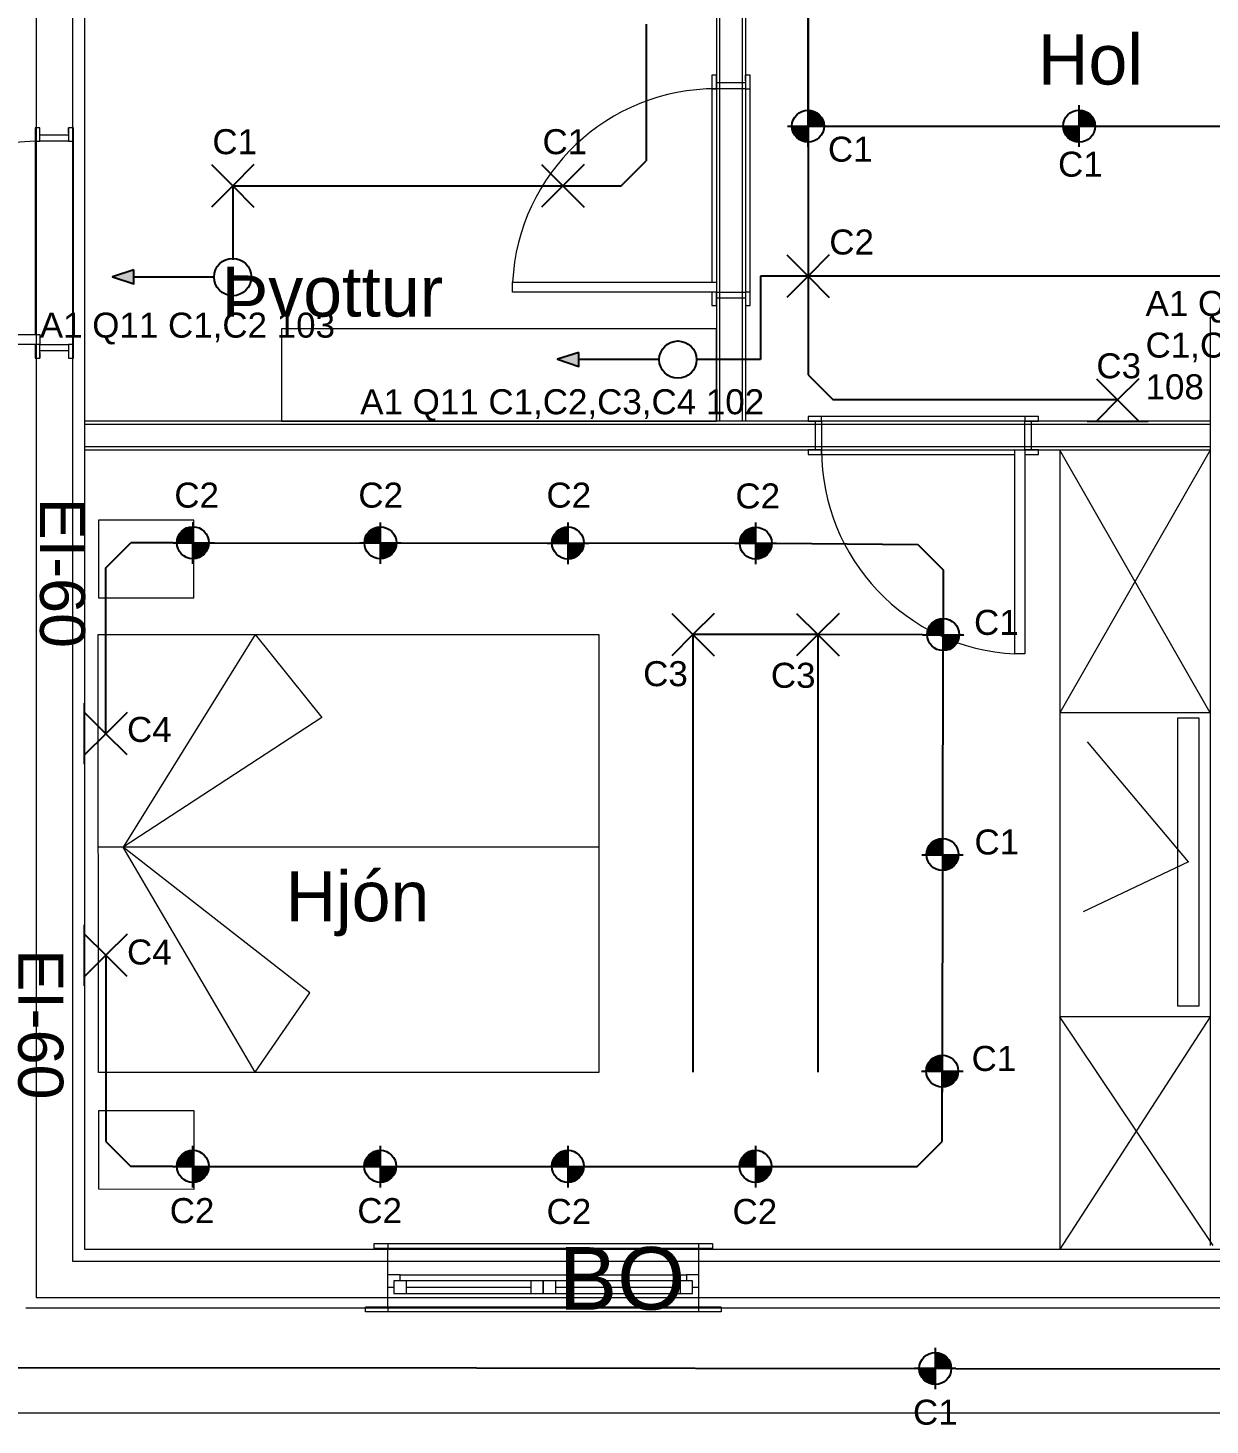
# Model space of a CAD drawing. Header units: millimetres. Extents: x 122681 to 489967, y 7796 to 82317.
# Drawn here: x 135591 to 140318, y 41090 to 46676 of the extents above; entities that cross this region are included whole.
import ezdxf

# ---------------------------------------------------------------- set-up
doc = ezdxf.new("R2010")
doc.units = ezdxf.units.MM
doc.layers.add('Grunnur', color=252, linetype='Continuous', lineweight=18)
for name, color, linetype in [('PDF2_Text', 7, 'Continuous'), ('PDF_R-SKYR-TEXTI', 7, 'Continuous'), ('PDF_R-TAKN-LAGSPENNA', 7, 'Continuous'), ('PDF_Text', 7, 'Continuous'), ('R-TAKN-LAGSPENNA', 7, 'Continuous')]:
    doc.layers.add(name, color=color, linetype=linetype)
doc.styles.add('PDF Arial', font='arial.ttf')
doc.styles.get("Standard").update_dxf_attribs({"font": 'arial.ttf'})

msp = doc.modelspace()

# ---------------------------------------------------------------- linework, layer by layer
at = {"color": 7, "linetype": 'Continuous', "lineweight": 25}
for p, q in [((138710.9, 46283.2), (138710.9, 46883.2)), ((138710.9, 46744.7), (138710.9, 45821.6)), ((138062.7, 46691.7), (138062.7, 46144.5)), ((138710.9, 46283.2), (138710.9, 45683.2)), ((138794.5, 46283.2), (139712.5, 46283.2)), ((139878.6, 46283.2), (140796.6, 46283.2)), ((137962.7, 46044.5), (138062.7, 46144.5)), ((136410, 46044.5), (137730, 46044.5)), ((137730, 46044.5), (137962.7, 46044.5)), ((138710.9, 45683.2), (138710.9, 45288.9)), ((138710.9, 45288.9), (138810.9, 45188.9)), ((139948.2, 45188.9), (138810.9, 45188.9)), ((135902.7, 42968.5), (135902.7, 42224)), ((135469, 41320.7), (137385.1, 41318.6)), ((137385.1, 41318.6), (139135.1, 41316.7)), ((139301.3, 41316.5), (141217.4, 41314.4))]:
    msp.add_line(p, q, dxfattribs=at)
for p, q in [((136335.4, 45680), (136012.6, 45680)), ((138115.4, 45350), (137792.6, 45350))]:
    msp.add_line(p, q)
at = {"color": 2, "true_color": 0xf1eb1f}
for p, q in [((143133.9, 45683.2), (138710.9, 45683.2)), ((138250.2, 44250.3), (138250.2, 42501.2)), ((138749.7, 44250.3), (138749.7, 42501.2))]:
    msp.add_line(p, q, dxfattribs=at)
at = {"layer": 'Grunnur', "color": 252, "linetype": 'Continuous', "lineweight": 18}
for p, q in [((135624.8, 51486.3), (135624.8, 41600.3)), ((135769.8, 51341.3), (135769.8, 41745.3)), ((135817.8, 51293.3), (135817.8, 41793.3)), ((138344.1, 49793.3), (138344.1, 45104.1)), ((138357.1, 49793.3), (138357.1, 45104.1)), ((138447.1, 49793.3), (138447.1, 45104.1)), ((138460.1, 49793.3), (138460.1, 45104.1)), ((138345.1, 46487.1), (138326.1, 46487.1)), ((138326.1, 46487.1), (138326.1, 46433.1)), ((138345.1, 46433.1), (138345.1, 46487.1)), ((138345.1, 46465.1), (138345.1, 46487.1)), ((138479.1, 46487.1), (138460.1, 46487.1)), ((138460.1, 46487.1), (138460.1, 46433.1)), ((138460.1, 46465.1), (138460.1, 46487.1)), ((138479.1, 46433.1), (138479.1, 46487.1)), ((138326.1, 46433.1), (138345.1, 46433.1)), ((138326.1, 46433.1), (138326.1, 45660.1)), ((138460.1, 46433.1), (138479.1, 46433.1)), ((138479.1, 45618.6), (138479.1, 46433.1)), ((135638.9, 46277.4), (135619.9, 46277.4)), ((135619.9, 46277.4), (135619.9, 46223.4)), ((135638.9, 46223.4), (135638.9, 46277.4)), ((135638.9, 46255.4), (135638.9, 46277.4)), ((135772.9, 46277.4), (135753.9, 46277.4)), ((135753.9, 46277.4), (135753.9, 46223.4)), ((135753.9, 46255.4), (135753.9, 46277.4)), ((135772.9, 46223.4), (135772.9, 46277.4)), ((135619.9, 46223.4), (135638.9, 46223.4)), ((135619.9, 46223.4), (135619.9, 45450.4)), ((135753.9, 46223.4), (135772.9, 46223.4)), ((135772.9, 45408.9), (135772.9, 46223.4)), ((138326.1, 45620.1), (138326.1, 45566.1)), ((138345.1, 45620.1), (138326.1, 45620.1)), ((138345.1, 45566.1), (138345.1, 45620.1)), ((138345.1, 45588.1), (138345.1, 45566.1)), ((138460.1, 45620.1), (138460.1, 45566.1)), ((138479.1, 45620.1), (138460.1, 45620.1)), ((138460.1, 45588.1), (138460.1, 45566.1)), ((138479.1, 45566.1), (138479.1, 45620.1)), ((138326.1, 45566.1), (138345.1, 45566.1)), ((138460.1, 45566.1), (138479.1, 45566.1)), ((140317.9, 45521.6), (140317.9, 41807.3)), ((135619.9, 45410.4), (135619.9, 45356.4)), ((135638.9, 45410.4), (135619.9, 45410.4)), ((135638.9, 45356.4), (135638.9, 45410.4)), ((135638.9, 45378.4), (135638.9, 45356.4)), ((135753.9, 45410.4), (135753.9, 45356.4)), ((135772.9, 45410.4), (135753.9, 45410.4)), ((135753.9, 45378.4), (135753.9, 45356.4)), ((135772.9, 45356.4), (135772.9, 45410.4)), ((135619.9, 45356.4), (135638.9, 45356.4)), ((135753.9, 45356.4), (135772.9, 45356.4)), ((140317.9, 45104.1), (135817.8, 45104.1)), ((140317.9, 45091.1), (135817.8, 45091.1)), ((138764.9, 45123.1), (138710.9, 45123.1)), ((138710.9, 45123.1), (138710.9, 45104.1)), ((138710.9, 45104.1), (138764.9, 45104.1)), ((138732.9, 45104.1), (138710.9, 45104.1)), ((138764.9, 45104.1), (138764.9, 45123.1)), ((139579.4, 45123.1), (138764.9, 45123.1)), ((139631.9, 45123.1), (139577.9, 45123.1)), ((139577.9, 45123.1), (139577.9, 45104.1)), ((139577.9, 45104.1), (139631.9, 45104.1)), ((139609.9, 45104.1), (139631.9, 45104.1)), ((139631.9, 45104.1), (139631.9, 45123.1)), ((140317.9, 45001.1), (135817.8, 45001.1)), ((140317.9, 44988.1), (135817.8, 44988.1)), ((138764.9, 44989.1), (138710.9, 44989.1)), ((138710.9, 44989.1), (138710.9, 44970.1)), ((138732.9, 44989.1), (138710.9, 44989.1)), ((138710.9, 44970.1), (138764.9, 44970.1)), ((138764.9, 44970.1), (138764.9, 44989.1)), ((138764.9, 44970.1), (139537.9, 44970.1)), ((139631.9, 44989.1), (139577.9, 44989.1)), ((139577.9, 44989.1), (139577.9, 44970.1)), ((139577.9, 44970.1), (139631.9, 44970.1)), ((139609.9, 44989.1), (139631.9, 44989.1)), ((139631.9, 44970.1), (139631.9, 44989.1)), ((139717.3, 44988.1), (139717.3, 41793.3)), ((140317.9, 43938.4), (139717.3, 44988.1)), ((140317.9, 44988.1), (139717.3, 43938.4)), ((136500.1, 44250.3), (135972.2, 43401.2)), ((136500.1, 44250.3), (136766.1, 43919.7)), ((136766.1, 43919.7), (135972.2, 43401.2)), ((140317.9, 43938.4), (139717.3, 43938.4)), ((140231.1, 43341.5), (139828.5, 43822.1)), ((137874.4, 43401.2), (135873.4, 43401.2)), ((136499.9, 42500.5), (135972.2, 43401.2)), ((136718.9, 42818.6), (135972.2, 43401.2)), ((140231.1, 43341.5), (139809.9, 43141.4)), ((136499.9, 42500.5), (136718.9, 42818.6)), ((140317.9, 42721.7), (139717.3, 42721.7)), ((140330.9, 41807.3), (139717.3, 42721.7)), ((140317.9, 42721.7), (139717.3, 41793.3)), ((137874.4, 42499.7), (135873.4, 42499.7)), ((135817.8, 41793.3), (146717.8, 41793.3)), ((136976, 41796.3), (136976, 41815.3)), ((136976, 41815.3), (138328, 41815.3)), ((136976, 41796.3), (136976, 41815.3)), ((136976, 41815.3), (137030, 41815.3)), ((137030, 41796.3), (136976, 41796.3)), ((137030, 41796.3), (136976, 41796.3)), ((138328, 41796.3), (136976, 41796.3)), ((137030, 41815.3), (137030, 41796.3)), ((137030, 41780.8), (137030, 41796.3)), ((138274, 41815.3), (138328, 41815.3)), ((138274, 41796.3), (138274, 41815.3)), ((138328, 41796.3), (138274, 41796.3)), ((138274, 41796.3), (138328, 41796.3)), ((138274, 41780.8), (138274, 41796.3)), ((138328, 41815.3), (138328, 41796.3)), ((138328, 41815.3), (138328, 41796.3)), ((135769.8, 41745.3), (146717.8, 41745.3)), ((137030, 41745.3), (137030, 41783.3)), ((137030, 41691.3), (137030, 41745.3)), ((138274, 41745.3), (138274, 41783.3)), ((138274, 41691.3), (138274, 41745.3)), ((137055, 41691.3), (137030, 41691.3)), ((137030, 41641.3), (137030, 41691.3)), ((137080, 41691.3), (137055, 41691.3)), ((137080, 41691.3), (137652, 41691.3)), ((137080, 41666.3), (137080, 41691.3)), ((137652, 41691.3), (138224, 41691.3)), ((138249, 41691.3), (138224, 41691.3)), ((138224, 41691.3), (138224, 41666.3)), ((138274, 41691.3), (138249, 41691.3)), ((138274, 41641.3), (138274, 41691.3)), ((137030, 41641.3), (137055, 41641.3)), ((137030, 41605.3), (137030, 41641.3)), ((137105, 41666.3), (137055, 41666.3)), ((137055, 41666.3), (137055, 41616.3)), ((137602, 41666.3), (137105, 41666.3)), ((137105, 41616.3), (137105, 41666.3)), ((137105, 41641.3), (137602, 41641.3)), ((137652, 41666.3), (137602, 41666.3)), ((137602, 41666.3), (137602, 41616.3)), ((137652, 41616.3), (137652, 41666.3)), ((137702, 41666.3), (137652, 41666.3)), ((137652, 41666.3), (137652, 41616.3)), ((138199, 41666.3), (137702, 41666.3)), ((137702, 41616.3), (137702, 41666.3)), ((137702, 41641.3), (138199, 41641.3)), ((138249, 41666.3), (138199, 41666.3)), ((138199, 41666.3), (138199, 41616.3)), ((138249, 41616.3), (138249, 41666.3)), ((138249, 41641.3), (138274, 41641.3)), ((138274, 41605.3), (138274, 41641.3)), ((135624.8, 41600.3), (146717.8, 41600.3)), ((136941, 41542.3), (136941, 41561.3)), ((136941, 41561.3), (137030, 41561.3)), ((136941, 41542.3), (136941, 41561.3)), ((137030, 41561.3), (136941, 41561.3)), ((138363, 41561.3), (136941, 41561.3)), ((137030, 41592.8), (137030, 41605.3)), ((137030, 41573.8), (137030, 41592.8)), ((137030, 41561.3), (137030, 41573.8)), ((137030, 41561.3), (137030, 41542.3)), ((137055, 41616.3), (137105, 41616.3)), ((137105, 41616.3), (137602, 41616.3)), ((137602, 41616.3), (137652, 41616.3)), ((137652, 41616.3), (137702, 41616.3)), ((137702, 41616.3), (138199, 41616.3)), ((138199, 41616.3), (138249, 41616.3)), ((138274, 41592.8), (138274, 41605.3)), ((138274, 41573.8), (138274, 41592.8)), ((138274, 41561.3), (138274, 41573.8)), ((138274, 41561.3), (138363, 41561.3)), ((138274, 41542.3), (138274, 41561.3)), ((138274, 41561.3), (138363, 41561.3)), ((138363, 41561.3), (138363, 41542.3)), ((138363, 41561.3), (138363, 41542.3)), ((135582.8, 41558.3), (146717.8, 41558.3)), ((138363, 41542.3), (136941, 41542.3)), ((137030, 41542.3), (136941, 41542.3)), ((138363, 41542.3), (138274, 41542.3)), ((130234.4, 41139.4), (148464.9, 41139.4))]:
    msp.add_line(p, q, dxfattribs=at)
for points in [[(138460.1, 46458.1), (138460.1, 46433.1), (138345.1, 46433.1), (138345.1, 46458.1)], [(135753.9, 46248.4), (135753.9, 46223.4), (135638.9, 46223.4), (135638.9, 46248.4)], [(138345.1, 45620.1), (137529.1, 45620.1), (137529.1, 45660.1), (138345.1, 45660.1)], [(138345.1, 45595.1), (138345.1, 45620.1), (138460.1, 45620.1), (138460.1, 45595.1)], [(138344.1, 45472.8), (136605.2, 45472.8), (136605.2, 45104.1), (138344.1, 45104.1)], [(135638.9, 45410.4), (134822.9, 45410.4), (134822.9, 45450.4), (135638.9, 45450.4)], [(135638.9, 45385.4), (135638.9, 45410.4), (135753.9, 45410.4), (135753.9, 45385.4)], [(138739.9, 45104.1), (138764.9, 45104.1), (138764.9, 44989.1), (138739.9, 44989.1)], [(139602.9, 44989.1), (139577.9, 44989.1), (139577.9, 45104.1), (139602.9, 45104.1)], [(139577.9, 44989.1), (139577.9, 44173.1), (139537.9, 44173.1), (139537.9, 44989.1)], [(135873.4, 44398), (136254.1, 44398), (136254.1, 44707.7), (135873.4, 44707.7)], [(137873.8, 44250.3), (137874.4, 42499.7), (135873.4, 42499.7), (135872.8, 44250.3)], [(140274, 43916.8), (140188.3, 43916.8), (140188.3, 42766.2), (140274, 42766.2)], [(135874.3, 42347.7), (136254.1, 42347.3), (136254.1, 42032.2), (135874.3, 42032.7)]]:
    msp.add_lwpolyline(points, close=True, dxfattribs=at)
for centre, start, end in [((138343.2, 45617.9), 89.8666, 177.0332), ((135637, 45408.2), 89.8666, 177.0332), ((139580, 44987.2), 179.8666, 267.0332)]:
    msp.add_arc(centre, 815.2, start, end, dxfattribs=at)
at = {"layer": 'PDF2_Text', "color": 7, "linetype": 'Continuous', "lineweight": 25}
for p, q in [((136410, 46044.5), (136410, 45748.7)), ((138710.9, 45683.2), (138520, 45683.2)), ((138520, 45683.2), (138520, 45350)), ((138520, 45350), (138270, 45350)), ((135902.7, 44517.7), (136002.7, 44617.7)), ((136171.5, 44617.5), (136002.7, 44617.7)), ((136337.6, 44617.4), (138584.4, 44615.6)), ((138584.4, 44615.6), (139150, 44610.8)), ((139150, 44610.8), (139250.1, 44510)), ((135902.7, 43854.4), (135902.7, 44517.7)), ((139250.1, 44510), (139250.2, 44332.5)), ((138749.8, 44250.3), (138250.2, 44250.3)), ((139167.5, 44250), (138749.8, 44250.3)), ((139250, 44166.3), (139247.8, 43453)), ((139247.6, 43286.9), (139246.9, 42587.2)), ((139246.8, 42223.4), (139246.8, 42504.6)), ((135902.7, 42224), (136002.7, 42124)), ((139146.8, 42123.4), (139246.8, 42223.4)), ((136171.3, 42124), (136002.7, 42124)), ((136337.5, 42123.9), (138583.5, 42123.9)), ((138583.5, 42123.9), (139146.8, 42123.4))]:
    msp.add_line(p, q, dxfattribs=at)
at = {"layer": 'PDF_R-SKYR-TEXTI', "lineweight": 25}
for points in [[(138710.9, 46200.7), (138710.9, 46366.8)], [(139795, 46200.7), (139795, 46366.8)], [(138628.3, 46283.2), (138794.5, 46283.2)], [(139712.5, 46283.2), (139878.6, 46283.2)], [(136250.1, 44700), (136250, 44533.8)], [(137000, 44699.4), (136999.9, 44533.2)], [(137750, 44698.8), (137749.9, 44532.6)], [(138500.9, 44698.2), (138500.7, 44532)], [(136171.5, 44617.5), (136337.6, 44617.4)], [(136917.4, 44616.9), (137083.5, 44616.8)], [(137667.4, 44616.3), (137833.5, 44616.2)], [(138418.2, 44615.7), (138584.4, 44615.6)], [(139250.2, 44332.5), (139250, 44166.3)], [(139167.5, 44250), (139333.7, 44249.9)], [(139247.8, 43453), (139247.6, 43286.9)], [(139165.1, 43370.5), (139331.3, 43370.4)], [(139246.9, 42587.2), (139246.7, 42421)], [(139164.3, 42504.7), (139330.4, 42504.5)], [(136250, 42206.5), (136249.9, 42040.4)], [(136999.9, 42206.5), (136999.7, 42040.4)], [(137749.9, 42206.5), (137749.7, 42040.4)], [(138500, 42206.5), (138499.9, 42040.4)], [(136171.3, 42124), (136337.5, 42123.9)], [(136917.3, 42124), (137083.4, 42123.9)], [(137667.3, 42124), (137833.4, 42123.9)], [(138417.4, 42124), (138583.5, 42123.9)], [(139218.8, 41399.2), (139218.6, 41233)], [(139301.3, 41316.5), (139135.1, 41316.7)]]:
    msp.add_lwpolyline(points, dxfattribs=at)
for centre in [(138710.3, 46283.7), (139794.5, 46283.7), (136250.6, 44618), (137000.5, 44617.4), (137750.5, 44616.8), (138501.3, 44616.2), (139250.6, 44250.5), (139248.2, 43371), (139247.3, 42505.1), (136250.5, 42124.5), (137000.3, 42124.5), (137750.3, 42124.5), (138500.5, 42124.5), (139219.3, 41316.1)]:
    msp.add_circle(centre, 64, dxfattribs=at)
at = {"layer": 'PDF_R-SKYR-TEXTI', "transparency": 33554559}
for points in [[(138710.9, 46347.8), (138723.6, 46346.7), (138710.9, 46346.7)], [(138723.6, 46346.7), (138710.9, 46346.7), (138735.2, 46342.5)], [(138710.9, 46346.7), (138735.2, 46342.5), (138710.9, 46342.5)], [(138735.2, 46342.5), (138710.9, 46342.5), (138746.8, 46337.2)], [(138710.9, 46342.5), (138746.8, 46337.2), (138710.9, 46337.2)], [(138746.8, 46337.2), (138710.9, 46337.2), (138756.4, 46328.7)], [(138710.9, 46337.2), (138756.4, 46328.7), (138710.9, 46328.7)], [(138756.4, 46328.7), (138710.9, 46328.7), (138763.8, 46319.2)], [(138710.9, 46328.7), (138763.8, 46319.2), (138710.9, 46319.2)], [(138763.8, 46319.2), (138710.9, 46319.2), (138770.1, 46307.5)], [(138710.9, 46319.2), (138770.1, 46307.5), (138710.9, 46307.5)], [(139795, 46347.8), (139807.7, 46346.7), (139795, 46346.7)], [(139807.7, 46346.7), (139795, 46346.7), (139819.3, 46342.5)], [(139795, 46346.7), (139819.3, 46342.5), (139795, 46342.5)], [(139819.3, 46342.5), (139795, 46342.5), (139831, 46337.2)], [(139795, 46342.5), (139831, 46337.2), (139795, 46337.2)], [(139831, 46337.2), (139795, 46337.2), (139840.5, 46328.7)], [(139795, 46337.2), (139840.5, 46328.7), (139795, 46328.7)], [(139840.5, 46328.7), (139795, 46328.7), (139847.9, 46319.2)], [(139795, 46328.7), (139847.9, 46319.2), (139795, 46319.2)], [(139847.9, 46319.2), (139795, 46319.2), (139854.3, 46307.5)], [(139795, 46319.2), (139854.3, 46307.5), (139795, 46307.5)], [(138710.9, 46283.2), (138647.4, 46283.2), (138710.9, 46272.6)], [(138647.4, 46283.2), (138710.9, 46272.6), (138648.4, 46272.6)], [(138710.9, 46272.6), (138648.4, 46272.6), (138710.9, 46262)], [(138648.4, 46272.6), (138710.9, 46262), (138650.5, 46262)], [(138710.9, 46262), (138650.5, 46262), (138710.9, 46251.5)], [(138650.5, 46262), (138710.9, 46251.5), (138655.8, 46251.5)], [(138770.1, 46307.5), (138710.9, 46307.5), (138773.3, 46295.9)], [(138710.9, 46307.5), (138773.3, 46295.9), (138710.9, 46295.9)], [(138773.3, 46295.9), (138710.9, 46295.9), (138775.4, 46283.2)], [(138710.9, 46295.9), (138775.4, 46283.2), (138710.9, 46283.2)], [(139795, 46283.2), (139731.5, 46283.2), (139795, 46272.6)], [(139731.5, 46283.2), (139795, 46272.6), (139732.6, 46272.6)], [(139795, 46272.6), (139732.6, 46272.6), (139795, 46262)], [(139732.6, 46272.6), (139795, 46262), (139734.7, 46262)], [(139795, 46262), (139734.7, 46262), (139795, 46251.5)], [(139734.7, 46262), (139795, 46251.5), (139740, 46251.5)], [(139854.3, 46307.5), (139795, 46307.5), (139857.4, 46295.9)], [(139795, 46307.5), (139857.4, 46295.9), (139795, 46295.9)], [(139857.4, 46295.9), (139795, 46295.9), (139859.6, 46283.2)], [(139795, 46295.9), (139859.6, 46283.2), (139795, 46283.2)], [(138710.9, 46251.5), (138655.8, 46251.5), (138710.9, 46243)], [(138655.8, 46251.5), (138710.9, 46243), (138662.2, 46243)], [(138710.9, 46243), (138662.2, 46243), (138710.9, 46234.5)], [(138662.2, 46243), (138710.9, 46234.5), (138669.6, 46234.5)], [(138710.9, 46234.5), (138669.6, 46234.5), (138710.9, 46228.2)], [(138669.6, 46234.5), (138710.9, 46228.2), (138679.1, 46228.2)], [(138710.9, 46228.2), (138679.1, 46228.2), (138710.9, 46223.9)], [(138679.1, 46228.2), (138710.9, 46223.9), (138689.7, 46223.9)], [(138689.7, 46223.9), (138700.3, 46220.8), (138710.9, 46220.8)], [(138689.7, 46223.9), (138710.9, 46223.9), (138710.9, 46220.8)], [(138700.3, 46220.8), (138710.9, 46220.8), (138710.9, 46219.7)], [(139795, 46251.5), (139740, 46251.5), (139795, 46243)], [(139740, 46251.5), (139795, 46243), (139746.3, 46243)], [(139795, 46243), (139746.3, 46243), (139795, 46234.5)], [(139746.3, 46243), (139795, 46234.5), (139753.7, 46234.5)], [(139795, 46234.5), (139753.7, 46234.5), (139795, 46228.2)], [(139753.7, 46234.5), (139795, 46228.2), (139763.3, 46228.2)], [(139795, 46228.2), (139763.3, 46228.2), (139795, 46223.9)], [(139763.3, 46228.2), (139795, 46223.9), (139773.8, 46223.9)], [(139773.8, 46223.9), (139784.4, 46220.8), (139795, 46220.8)], [(139773.8, 46223.9), (139795, 46223.9), (139795, 46220.8)], [(139784.4, 46220.8), (139795, 46220.8), (139795, 46219.7)], [(136190.8, 44638.7), (136187.6, 44628.1), (136187.6, 44617.5)], [(136190.8, 44638.7), (136190.8, 44617.5), (136187.6, 44617.5)], [(136195, 44617.5), (136195.1, 44649.2), (136190.8, 44617.5)], [(136195.1, 44649.2), (136190.8, 44617.5), (136190.8, 44638.7)], [(136201.4, 44617.5), (136201.4, 44658.8), (136195, 44617.5)], [(136201.4, 44658.8), (136195, 44617.5), (136195.1, 44649.2)], [(136209.9, 44617.5), (136209.9, 44666.2), (136201.4, 44617.5)], [(136209.9, 44666.2), (136201.4, 44617.5), (136201.4, 44658.8)], [(136218.3, 44617.5), (136218.4, 44672.5), (136209.9, 44617.5)], [(136218.4, 44672.5), (136209.9, 44617.5), (136209.9, 44666.2)], [(136228.9, 44617.5), (136229, 44677.8), (136218.3, 44617.5)], [(136229, 44677.8), (136218.3, 44617.5), (136218.4, 44672.5)], [(136239.5, 44617.5), (136239.5, 44679.9), (136228.9, 44617.5)], [(136239.5, 44679.9), (136228.9, 44617.5), (136229, 44677.8)], [(136250.1, 44617.5), (136250.1, 44681), (136239.5, 44617.5)], [(136250.1, 44681), (136239.5, 44617.5), (136239.5, 44679.9)], [(136940.7, 44638.1), (136937.5, 44627.5), (136937.5, 44616.9)], [(136940.7, 44638.1), (136940.7, 44616.9), (136937.5, 44616.9)], [(136944.9, 44616.9), (136944.9, 44648.6), (136940.7, 44616.9)], [(136944.9, 44648.6), (136940.7, 44616.9), (136940.7, 44638.1)], [(136951.3, 44616.9), (136951.3, 44658.2), (136944.9, 44616.9)], [(136951.3, 44658.2), (136944.9, 44616.9), (136944.9, 44648.6)], [(136959.7, 44616.9), (136959.8, 44665.6), (136951.3, 44616.9)], [(136959.8, 44665.6), (136951.3, 44616.9), (136951.3, 44658.2)], [(136968.2, 44616.9), (136968.2, 44671.9), (136959.7, 44616.9)], [(136968.2, 44671.9), (136959.7, 44616.9), (136959.8, 44665.6)], [(136978.8, 44616.9), (136978.8, 44677.2), (136968.2, 44616.9)], [(136978.8, 44677.2), (136968.2, 44616.9), (136968.2, 44671.9)], [(136989.3, 44616.9), (136989.4, 44679.3), (136978.8, 44616.9)], [(136989.4, 44679.3), (136978.8, 44616.9), (136978.8, 44677.2)], [(136999.9, 44616.8), (137000, 44680.3), (136989.3, 44616.9)], [(137000, 44680.3), (136989.3, 44616.9), (136989.4, 44679.3)], [(137690.7, 44637.4), (137687.5, 44626.9), (137687.5, 44616.3)], [(137690.7, 44637.4), (137690.7, 44616.3), (137687.5, 44616.3)], [(137694.9, 44616.3), (137694.9, 44648), (137690.7, 44616.3)], [(137694.9, 44648), (137690.7, 44616.3), (137690.7, 44637.4)], [(137701.3, 44616.3), (137701.3, 44657.5), (137694.9, 44616.3)], [(137701.3, 44657.5), (137694.9, 44616.3), (137694.9, 44648)], [(137709.7, 44616.3), (137709.8, 44664.9), (137701.3, 44616.3)], [(137709.8, 44664.9), (137701.3, 44616.3), (137701.3, 44657.5)], [(137718.2, 44616.3), (137718.2, 44671.3), (137709.7, 44616.3)], [(137718.2, 44671.3), (137709.7, 44616.3), (137709.8, 44664.9)], [(137728.8, 44616.3), (137728.8, 44676.6), (137718.2, 44616.3)], [(137728.8, 44676.6), (137718.2, 44616.3), (137718.2, 44671.3)], [(137739.3, 44616.2), (137739.4, 44678.7), (137728.8, 44616.3)], [(137739.4, 44678.7), (137728.8, 44616.3), (137728.8, 44676.6)], [(137749.9, 44616.2), (137750, 44679.7), (137739.3, 44616.2)], [(137750, 44679.7), (137739.3, 44616.2), (137739.4, 44678.7)], [(138441.5, 44636.8), (138438.4, 44626.3), (138438.4, 44615.7)], [(138441.5, 44636.8), (138441.5, 44615.7), (138438.4, 44615.7)], [(138445.8, 44615.7), (138445.8, 44647.4), (138441.5, 44615.7)], [(138445.8, 44647.4), (138441.5, 44615.7), (138441.5, 44636.8)], [(138452.1, 44615.7), (138452.1, 44656.9), (138445.8, 44615.7)], [(138452.1, 44656.9), (138445.8, 44615.7), (138445.8, 44647.4)], [(138460.6, 44615.7), (138460.6, 44664.3), (138452.1, 44615.7)], [(138460.6, 44664.3), (138452.1, 44615.7), (138452.1, 44656.9)], [(138469, 44615.7), (138469.1, 44670.7), (138460.6, 44615.7)], [(138469.1, 44670.7), (138460.6, 44615.7), (138460.6, 44664.3)], [(138479.6, 44615.6), (138479.7, 44676), (138469, 44615.7)], [(138479.7, 44676), (138469, 44615.7), (138469.1, 44670.7)], [(138490.2, 44615.6), (138490.3, 44678.1), (138479.6, 44615.6)], [(138490.3, 44678.1), (138479.6, 44615.6), (138479.7, 44676)], [(138500.8, 44615.6), (138500.8, 44679.1), (138490.2, 44615.6)], [(138500.8, 44679.1), (138490.2, 44615.6), (138490.3, 44678.1)], [(136187.6, 44628.1), (136187.6, 44617.5), (136186.6, 44617.5)], [(136262.8, 44617.4), (136250, 44552.9), (136250.1, 44617.5)], [(136262.7, 44555), (136262.8, 44617.4), (136250, 44552.9)], [(136274.4, 44558.2), (136274.4, 44617.4), (136262.7, 44555)], [(136274.4, 44617.4), (136262.7, 44555), (136262.8, 44617.4)], [(136286, 44564.5), (136286.1, 44617.4), (136274.4, 44558.2)], [(136286.1, 44617.4), (136274.4, 44558.2), (136274.4, 44617.4)], [(136295.5, 44571.9), (136295.6, 44617.4), (136286, 44564.5)], [(136295.6, 44617.4), (136286, 44564.5), (136286.1, 44617.4)], [(136304, 44581.4), (136304, 44617.4), (136295.5, 44571.9)], [(136304, 44617.4), (136295.5, 44571.9), (136295.6, 44617.4)], [(136309.3, 44593.1), (136309.3, 44617.4), (136304, 44581.4)], [(136309.3, 44617.4), (136304, 44581.4), (136304, 44617.4)], [(136313.6, 44604.7), (136313.6, 44617.4), (136309.3, 44593.1)], [(136313.6, 44617.4), (136309.3, 44593.1), (136309.3, 44617.4)], [(136314.6, 44617.4), (136313.6, 44604.7), (136313.6, 44617.4)], [(136937.5, 44627.5), (136937.5, 44616.9), (136936.4, 44616.9)], [(137012.6, 44554.4), (137012.6, 44616.8), (136999.9, 44552.3)], [(137012.6, 44616.8), (136999.9, 44552.3), (136999.9, 44616.8)], [(137024.2, 44557.6), (137024.3, 44616.8), (137012.6, 44554.4)], [(137024.3, 44616.8), (137012.6, 44554.4), (137012.6, 44616.8)], [(137035.9, 44563.9), (137035.9, 44616.8), (137024.2, 44557.6)], [(137035.9, 44616.8), (137024.2, 44557.6), (137024.3, 44616.8)], [(137045.4, 44571.3), (137045.4, 44616.8), (137035.9, 44563.9)], [(137045.4, 44616.8), (137035.9, 44563.9), (137035.9, 44616.8)], [(137053.9, 44580.8), (137053.9, 44616.8), (137045.4, 44571.3)], [(137053.9, 44616.8), (137045.4, 44571.3), (137045.4, 44616.8)], [(137059.2, 44592.5), (137059.2, 44616.8), (137053.9, 44580.8)], [(137059.2, 44616.8), (137053.9, 44580.8), (137053.9, 44616.8)], [(137063.4, 44604.1), (137063.4, 44616.8), (137059.2, 44592.5)], [(137063.4, 44616.8), (137059.2, 44592.5), (137059.2, 44616.8)], [(137064.5, 44616.8), (137063.4, 44604.1), (137063.4, 44616.8)], [(137687.5, 44626.9), (137687.5, 44616.3), (137686.4, 44616.3)], [(137762.6, 44553.8), (137762.6, 44616.2), (137749.9, 44551.7)], [(137762.6, 44616.2), (137749.9, 44551.7), (137749.9, 44616.2)], [(137774.2, 44557), (137774.3, 44616.2), (137762.6, 44553.8)], [(137774.3, 44616.2), (137762.6, 44553.8), (137762.6, 44616.2)], [(137785.9, 44563.3), (137785.9, 44616.2), (137774.2, 44557)], [(137785.9, 44616.2), (137774.2, 44557), (137774.3, 44616.2)], [(137795.4, 44570.7), (137795.4, 44616.2), (137785.9, 44563.3)], [(137795.4, 44616.2), (137785.9, 44563.3), (137785.9, 44616.2)], [(137803.9, 44580.2), (137803.9, 44616.2), (137795.4, 44570.7)], [(137803.9, 44616.2), (137795.4, 44570.7), (137795.4, 44616.2)], [(137809.2, 44591.8), (137809.2, 44616.2), (137803.9, 44580.2)], [(137809.2, 44616.2), (137803.9, 44580.2), (137803.9, 44616.2)], [(137813.4, 44603.5), (137813.4, 44616.2), (137809.2, 44591.8)], [(137813.4, 44616.2), (137809.2, 44591.8), (137809.2, 44616.2)], [(137814.5, 44616.2), (137813.4, 44603.5), (137813.4, 44616.2)], [(138438.4, 44626.3), (138438.4, 44615.7), (138437.3, 44615.7)], [(138513.4, 44553.2), (138513.5, 44615.6), (138500.7, 44551.1)], [(138513.5, 44615.6), (138500.7, 44551.1), (138500.8, 44615.6)], [(138525.1, 44556.3), (138525.1, 44615.6), (138513.4, 44553.2)], [(138525.1, 44615.6), (138513.4, 44553.2), (138513.5, 44615.6)], [(138536.7, 44562.7), (138536.8, 44615.6), (138525.1, 44556.3)], [(138536.8, 44615.6), (138525.1, 44556.3), (138525.1, 44615.6)], [(138546.3, 44570.1), (138546.3, 44615.6), (138536.7, 44562.7)], [(138546.3, 44615.6), (138536.7, 44562.7), (138536.8, 44615.6)], [(138554.7, 44579.6), (138554.8, 44615.6), (138546.3, 44570.1)], [(138554.8, 44615.6), (138546.3, 44570.1), (138546.3, 44615.6)], [(138560, 44591.2), (138560.1, 44615.6), (138554.7, 44579.6)], [(138560.1, 44615.6), (138554.7, 44579.6), (138554.8, 44615.6)], [(138564.3, 44602.9), (138564.3, 44615.6), (138560, 44591.2)], [(138564.3, 44615.6), (138560, 44591.2), (138560.1, 44615.6)], [(138565.4, 44615.6), (138564.3, 44602.9), (138564.3, 44615.6)], [(139209.9, 44250), (139209.9, 44298.6), (139201.4, 44250)], [(139209.9, 44298.6), (139201.4, 44250), (139201.4, 44291.2)], [(139218.3, 44250), (139218.4, 44305), (139209.9, 44250)], [(139218.4, 44305), (139209.9, 44250), (139209.9, 44298.6)], [(139228.9, 44250), (139229, 44310.3), (139218.3, 44250)], [(139229, 44310.3), (139218.3, 44250), (139218.4, 44305)], [(139239.5, 44249.9), (139239.6, 44312.4), (139228.9, 44250)], [(139239.6, 44312.4), (139228.9, 44250), (139229, 44310.3)], [(139250.1, 44249.9), (139250.1, 44313.4), (139239.5, 44249.9)], [(139250.1, 44313.4), (139239.5, 44249.9), (139239.6, 44312.4)], [(139187.7, 44260.6), (139187.6, 44250), (139186.6, 44250)], [(139190.8, 44271.1), (139187.7, 44260.6), (139187.6, 44250)], [(139190.8, 44271.1), (139190.8, 44250), (139187.6, 44250)], [(139195.1, 44250), (139195.1, 44281.7), (139190.8, 44250)], [(139195.1, 44281.7), (139190.8, 44250), (139190.8, 44271.1)], [(139201.4, 44250), (139201.4, 44291.2), (139195.1, 44250)], [(139201.4, 44291.2), (139195.1, 44250), (139195.1, 44281.7)], [(139262.7, 44187.5), (139262.8, 44249.9), (139250, 44185.4)], [(139262.8, 44249.9), (139250, 44185.4), (139250.1, 44249.9)], [(139274.4, 44190.6), (139274.4, 44249.9), (139262.7, 44187.5)], [(139274.4, 44249.9), (139262.7, 44187.5), (139262.8, 44249.9)], [(139286, 44197), (139286.1, 44249.9), (139274.4, 44190.6)], [(139286.1, 44249.9), (139274.4, 44190.6), (139274.4, 44249.9)], [(139295.6, 44204.4), (139295.6, 44249.9), (139286, 44197)], [(139295.6, 44249.9), (139286, 44197), (139286.1, 44249.9)], [(139304, 44213.9), (139304.1, 44249.9), (139295.6, 44204.4)], [(139304.1, 44249.9), (139295.6, 44204.4), (139295.6, 44249.9)], [(139309.3, 44225.5), (139309.3, 44249.9), (139304, 44213.9)], [(139309.3, 44249.9), (139304, 44213.9), (139304.1, 44249.9)], [(139313.6, 44237.2), (139313.6, 44249.9), (139309.3, 44225.5)], [(139313.6, 44249.9), (139309.3, 44225.5), (139309.3, 44249.9)], [(139314.6, 44249.9), (139313.6, 44237.2), (139313.6, 44249.9)], [(139199, 43370.5), (139199, 43411.8), (139192.7, 43370.5)], [(139199, 43411.8), (139192.7, 43370.5), (139192.7, 43402.3)], [(139207.5, 43370.5), (139207.5, 43419.2), (139199, 43370.5)], [(139207.5, 43419.2), (139199, 43370.5), (139199, 43411.8)], [(139215.9, 43370.5), (139216, 43425.5), (139207.5, 43370.5)], [(139216, 43425.5), (139207.5, 43370.5), (139207.5, 43419.2)], [(139226.5, 43370.5), (139226.6, 43430.8), (139215.9, 43370.5)], [(139226.6, 43430.8), (139215.9, 43370.5), (139216, 43425.5)], [(139237.1, 43370.5), (139237.2, 43432.9), (139226.5, 43370.5)], [(139237.2, 43432.9), (139226.5, 43370.5), (139226.6, 43430.8)], [(139247.7, 43370.5), (139247.7, 43434), (139237.1, 43370.5)], [(139247.7, 43434), (139237.1, 43370.5), (139237.2, 43432.9)], [(139185.3, 43381.1), (139185.3, 43370.5), (139184.2, 43370.5)], [(139188.4, 43391.7), (139185.3, 43381.1), (139185.3, 43370.5)], [(139188.4, 43391.7), (139188.4, 43370.5), (139185.3, 43370.5)], [(139192.7, 43370.5), (139192.7, 43402.3), (139188.4, 43370.5)], [(139192.7, 43402.3), (139188.4, 43370.5), (139188.4, 43391.7)], [(139260.4, 43370.4), (139247.6, 43305.9), (139247.7, 43370.5)], [(139260.3, 43308), (139260.4, 43370.4), (139247.6, 43305.9)], [(139272, 43311.2), (139272, 43370.4), (139260.3, 43308)], [(139272, 43370.4), (139260.3, 43308), (139260.4, 43370.4)], [(139283.6, 43317.5), (139283.7, 43370.4), (139272, 43311.2)], [(139283.7, 43370.4), (139272, 43311.2), (139272, 43370.4)], [(139293.2, 43324.9), (139293.2, 43370.4), (139283.6, 43317.5)], [(139293.2, 43370.4), (139283.6, 43317.5), (139283.7, 43370.4)], [(139301.6, 43334.4), (139301.7, 43370.4), (139293.2, 43324.9)], [(139301.7, 43370.4), (139293.2, 43324.9), (139293.2, 43370.4)], [(139306.9, 43346.1), (139307, 43370.4), (139301.6, 43334.4)], [(139307, 43370.4), (139301.6, 43334.4), (139301.7, 43370.4)], [(139311.2, 43357.7), (139311.2, 43370.4), (139306.9, 43346.1)], [(139311.2, 43370.4), (139306.9, 43346.1), (139307, 43370.4)], [(139312.2, 43370.4), (139311.2, 43357.7), (139311.2, 43370.4)], [(139236.2, 42504.6), (139236.3, 42567.1), (139225.6, 42504.6)], [(139236.3, 42567.1), (139225.6, 42504.6), (139225.7, 42565)], [(139246.8, 42504.6), (139246.8, 42568.1), (139236.2, 42504.6)], [(139246.8, 42568.1), (139236.2, 42504.6), (139236.3, 42567.1)], [(139184.4, 42515.2), (139184.4, 42504.7), (139183.3, 42504.7)], [(139187.6, 42525.8), (139184.4, 42515.2), (139184.4, 42504.7)], [(139187.6, 42525.8), (139187.5, 42504.7), (139184.4, 42504.7)], [(139191.8, 42504.7), (139191.8, 42536.4), (139187.5, 42504.7)], [(139191.8, 42536.4), (139187.5, 42504.7), (139187.6, 42525.8)], [(139198.1, 42504.7), (139198.1, 42545.9), (139191.8, 42504.7)], [(139198.1, 42545.9), (139191.8, 42504.7), (139191.8, 42536.4)], [(139206.6, 42504.6), (139206.6, 42553.3), (139198.1, 42504.7)], [(139206.6, 42553.3), (139198.1, 42504.7), (139198.1, 42545.9)], [(139215, 42504.6), (139215.1, 42559.7), (139206.6, 42504.6)], [(139215.1, 42559.7), (139206.6, 42504.6), (139206.6, 42553.3)], [(139225.6, 42504.6), (139225.7, 42565), (139215, 42504.6)], [(139225.7, 42565), (139215, 42504.6), (139215.1, 42559.7)], [(139259.4, 42442.2), (139259.5, 42504.6), (139246.7, 42440.1)], [(139259.5, 42504.6), (139246.7, 42440.1), (139246.8, 42504.6)], [(139271.1, 42445.3), (139271.1, 42504.6), (139259.4, 42442.2)], [(139271.1, 42504.6), (139259.4, 42442.2), (139259.5, 42504.6)], [(139282.7, 42451.7), (139282.8, 42504.6), (139271.1, 42445.3)], [(139282.8, 42504.6), (139271.1, 42445.3), (139271.1, 42504.6)], [(139292.3, 42459.1), (139292.3, 42504.6), (139282.7, 42451.7)], [(139292.3, 42504.6), (139282.7, 42451.7), (139282.8, 42504.6)], [(139300.7, 42468.6), (139300.8, 42504.6), (139292.3, 42459.1)], [(139300.8, 42504.6), (139292.3, 42459.1), (139292.3, 42504.6)], [(139306, 42480.2), (139306.1, 42504.6), (139300.7, 42468.6)], [(139306.1, 42504.6), (139300.7, 42468.6), (139300.8, 42504.6)], [(139310.3, 42491.9), (139310.3, 42504.6), (139306, 42480.2)], [(139310.3, 42504.6), (139306, 42480.2), (139306.1, 42504.6)], [(139311.4, 42504.6), (139310.3, 42491.9), (139310.3, 42504.6)], [(136218.2, 42124), (136218.2, 42179), (136209.7, 42124)], [(136218.2, 42179), (136209.7, 42124), (136209.8, 42172.7)], [(136228.8, 42124), (136228.8, 42184.3), (136218.2, 42124)], [(136228.8, 42184.3), (136218.2, 42124), (136218.2, 42179)], [(136239.3, 42124), (136239.4, 42186.4), (136228.8, 42124)], [(136239.4, 42186.4), (136228.8, 42124), (136228.8, 42184.3)], [(136249.9, 42124), (136250, 42187.5), (136239.3, 42124)], [(136250, 42187.5), (136239.3, 42124), (136239.4, 42186.4)], [(136968, 42124), (136968.1, 42179), (136959.6, 42124)], [(136968.1, 42179), (136959.6, 42124), (136959.6, 42172.7)], [(136978.6, 42124), (136978.7, 42184.3), (136968, 42124)], [(136978.7, 42184.3), (136968, 42124), (136968.1, 42179)], [(136989.2, 42124), (136989.3, 42186.4), (136978.6, 42124)], [(136989.3, 42186.4), (136978.6, 42124), (136978.7, 42184.3)], [(136999.8, 42124), (136999.8, 42187.5), (136989.2, 42124)], [(136999.8, 42187.5), (136989.2, 42124), (136989.3, 42186.4)], [(137718, 42124), (137718.1, 42179), (137709.6, 42124)], [(137718.1, 42179), (137709.6, 42124), (137709.6, 42172.7)], [(137728.6, 42124), (137728.7, 42184.3), (137718, 42124)], [(137728.7, 42184.3), (137718, 42124), (137718.1, 42179)], [(137739.2, 42124), (137739.3, 42186.4), (137728.6, 42124)], [(137739.3, 42186.4), (137728.6, 42124), (137728.7, 42184.3)], [(137749.8, 42124), (137749.8, 42187.5), (137739.2, 42124)], [(137749.8, 42187.5), (137739.2, 42124), (137739.3, 42186.4)], [(138468.2, 42124), (138468.2, 42179), (138459.7, 42124)], [(138468.2, 42179), (138459.7, 42124), (138459.8, 42172.7)], [(138478.8, 42124), (138478.8, 42184.3), (138468.2, 42124)], [(138478.8, 42184.3), (138468.2, 42124), (138468.2, 42179)], [(138489.3, 42124), (138489.4, 42186.4), (138478.8, 42124)], [(138489.4, 42186.4), (138478.8, 42124), (138478.8, 42184.3)], [(138499.9, 42124), (138500, 42187.5), (138489.3, 42124)], [(138500, 42187.5), (138489.3, 42124), (138489.4, 42186.4)], [(136187.5, 42134.6), (136187.5, 42124), (136186.4, 42124)], [(136190.7, 42145.2), (136187.5, 42134.6), (136187.5, 42124)], [(136190.7, 42145.2), (136190.7, 42124), (136187.5, 42124)], [(136194.9, 42124), (136194.9, 42155.8), (136190.7, 42124)], [(136194.9, 42155.8), (136190.7, 42124), (136190.7, 42145.2)], [(136201.3, 42124), (136201.3, 42165.3), (136194.9, 42124)], [(136201.3, 42165.3), (136194.9, 42124), (136194.9, 42155.8)], [(136209.7, 42124), (136209.8, 42172.7), (136201.3, 42124)], [(136209.8, 42172.7), (136201.3, 42124), (136201.3, 42165.3)], [(136262.6, 42061.5), (136262.6, 42124), (136249.9, 42059.4)], [(136262.6, 42124), (136249.9, 42059.4), (136249.9, 42124)], [(136274.2, 42064.7), (136274.3, 42124), (136262.6, 42061.5)], [(136274.3, 42124), (136262.6, 42061.5), (136262.6, 42124)], [(136285.9, 42123.9), (136274.2, 42064.7), (136274.3, 42124)], [(136285.9, 42071), (136285.9, 42123.9), (136274.2, 42064.7)], [(136295.4, 42078.4), (136295.4, 42123.9), (136285.9, 42071)], [(136295.4, 42123.9), (136285.9, 42071), (136285.9, 42123.9)], [(136303.9, 42087.9), (136303.9, 42123.9), (136295.4, 42078.4)], [(136303.9, 42123.9), (136295.4, 42078.4), (136295.4, 42123.9)], [(136309.2, 42099.6), (136309.2, 42123.9), (136303.9, 42087.9)], [(136309.2, 42123.9), (136303.9, 42087.9), (136303.9, 42123.9)], [(136313.4, 42111.2), (136313.4, 42123.9), (136309.2, 42099.6)], [(136313.4, 42123.9), (136309.2, 42099.6), (136309.2, 42123.9)], [(136314.5, 42123.9), (136313.4, 42111.2), (136313.4, 42123.9)], [(136937.4, 42134.6), (136937.4, 42124), (136936.3, 42124)], [(136940.6, 42145.2), (136937.4, 42134.6), (136937.4, 42124)], [(136940.6, 42145.2), (136940.5, 42124), (136937.4, 42124)], [(136944.8, 42124), (136944.8, 42155.8), (136940.5, 42124)], [(136944.8, 42155.8), (136940.5, 42124), (136940.6, 42145.2)], [(136951.1, 42124), (136951.1, 42165.3), (136944.8, 42124)], [(136951.1, 42165.3), (136944.8, 42124), (136944.8, 42155.8)], [(136959.6, 42124), (136959.6, 42172.7), (136951.1, 42124)], [(136959.6, 42172.7), (136951.1, 42124), (136951.1, 42165.3)], [(137012.4, 42061.5), (137012.5, 42124), (136999.7, 42059.4)], [(137012.5, 42124), (136999.7, 42059.4), (136999.8, 42124)], [(137024.1, 42064.7), (137024.1, 42124), (137012.4, 42061.5)], [(137024.1, 42124), (137012.4, 42061.5), (137012.5, 42124)], [(137035.8, 42123.9), (137024.1, 42064.7), (137024.1, 42124)], [(137035.7, 42071), (137035.8, 42123.9), (137024.1, 42064.7)], [(137045.3, 42078.4), (137045.3, 42123.9), (137035.7, 42071)], [(137045.3, 42123.9), (137035.7, 42071), (137035.8, 42123.9)], [(137053.7, 42087.9), (137053.8, 42123.9), (137045.3, 42078.4)], [(137053.8, 42123.9), (137045.3, 42078.4), (137045.3, 42123.9)], [(137059, 42099.6), (137059.1, 42123.9), (137053.7, 42087.9)], [(137059.1, 42123.9), (137053.7, 42087.9), (137053.8, 42123.9)], [(137063.3, 42111.2), (137063.3, 42123.9), (137059, 42099.6)], [(137063.3, 42123.9), (137059, 42099.6), (137059.1, 42123.9)], [(137064.4, 42123.9), (137063.3, 42111.2), (137063.3, 42123.9)], [(137687.4, 42134.6), (137687.4, 42124), (137686.3, 42124)], [(137690.6, 42145.2), (137687.4, 42134.6), (137687.4, 42124)], [(137690.6, 42145.2), (137690.5, 42124), (137687.4, 42124)], [(137694.8, 42124), (137694.8, 42155.8), (137690.5, 42124)], [(137694.8, 42155.8), (137690.5, 42124), (137690.6, 42145.2)], [(137701.1, 42124), (137701.1, 42165.3), (137694.8, 42124)], [(137701.1, 42165.3), (137694.8, 42124), (137694.8, 42155.8)], [(137709.6, 42124), (137709.6, 42172.7), (137701.1, 42124)], [(137709.6, 42172.7), (137701.1, 42124), (137701.1, 42165.3)], [(137762.4, 42061.5), (137762.5, 42124), (137749.7, 42059.4)], [(137762.5, 42124), (137749.7, 42059.4), (137749.8, 42124)], [(137774.1, 42064.7), (137774.1, 42124), (137762.4, 42061.5)], [(137774.1, 42124), (137762.4, 42061.5), (137762.5, 42124)], [(137785.8, 42123.9), (137774.1, 42064.7), (137774.1, 42124)], [(137785.7, 42071), (137785.8, 42123.9), (137774.1, 42064.7)], [(137795.3, 42078.4), (137795.3, 42123.9), (137785.7, 42071)], [(137795.3, 42123.9), (137785.7, 42071), (137785.8, 42123.9)], [(137803.7, 42087.9), (137803.8, 42123.9), (137795.3, 42078.4)], [(137803.8, 42123.9), (137795.3, 42078.4), (137795.3, 42123.9)], [(137809, 42099.6), (137809.1, 42123.9), (137803.7, 42087.9)], [(137809.1, 42123.9), (137803.7, 42087.9), (137803.8, 42123.9)], [(137813.3, 42111.2), (137813.3, 42123.9), (137809, 42099.6)], [(137813.3, 42123.9), (137809, 42099.6), (137809.1, 42123.9)], [(137814.4, 42123.9), (137813.3, 42111.2), (137813.3, 42123.9)], [(138437.5, 42134.6), (138437.5, 42124), (138436.4, 42124)], [(138440.7, 42145.2), (138437.5, 42134.6), (138437.5, 42124)], [(138440.7, 42145.2), (138440.7, 42124), (138437.5, 42124)], [(138444.9, 42124), (138444.9, 42155.8), (138440.7, 42124)], [(138444.9, 42155.8), (138440.7, 42124), (138440.7, 42145.2)], [(138451.3, 42124), (138451.3, 42165.3), (138444.9, 42124)], [(138451.3, 42165.3), (138444.9, 42124), (138444.9, 42155.8)], [(138459.7, 42124), (138459.8, 42172.7), (138451.3, 42124)], [(138459.8, 42172.7), (138451.3, 42124), (138451.3, 42165.3)], [(138512.6, 42061.5), (138512.6, 42124), (138499.9, 42059.4)], [(138512.6, 42124), (138499.9, 42059.4), (138499.9, 42124)], [(138524.2, 42064.7), (138524.3, 42124), (138512.6, 42061.5)], [(138524.3, 42124), (138512.6, 42061.5), (138512.6, 42124)], [(138535.9, 42123.9), (138524.2, 42064.7), (138524.3, 42124)], [(138535.9, 42071), (138535.9, 42123.9), (138524.2, 42064.7)], [(138545.4, 42078.4), (138545.4, 42123.9), (138535.9, 42071)], [(138545.4, 42123.9), (138535.9, 42071), (138535.9, 42123.9)], [(138553.9, 42087.9), (138553.9, 42123.9), (138545.4, 42078.4)], [(138553.9, 42123.9), (138545.4, 42078.4), (138545.4, 42123.9)], [(138559.2, 42099.6), (138559.2, 42123.9), (138553.9, 42087.9)], [(138559.2, 42123.9), (138553.9, 42087.9), (138553.9, 42123.9)], [(138563.4, 42111.2), (138563.4, 42123.9), (138559.2, 42099.6)], [(138563.4, 42123.9), (138559.2, 42099.6), (138559.2, 42123.9)], [(138564.5, 42123.9), (138563.4, 42111.2), (138563.4, 42123.9)], [(139229.4, 41379), (139218.8, 41379), (139218.8, 41380.1)], [(139240, 41375.8), (139229.4, 41379), (139218.8, 41379)], [(139240, 41375.8), (139218.8, 41375.9), (139218.8, 41379)], [(139218.8, 41371.6), (139250.5, 41371.6), (139218.8, 41375.9)], [(139250.5, 41371.6), (139218.8, 41375.9), (139240, 41375.8)], [(139218.8, 41365.3), (139260.1, 41365.2), (139218.8, 41371.6)], [(139260.1, 41365.2), (139218.8, 41371.6), (139250.5, 41371.6)], [(139218.8, 41356.8), (139267.5, 41356.8), (139218.8, 41365.3)], [(139267.5, 41356.8), (139218.8, 41365.3), (139260.1, 41365.2)], [(139218.8, 41348.4), (139273.8, 41348.3), (139218.8, 41356.8)], [(139273.8, 41348.3), (139218.8, 41356.8), (139267.5, 41356.8)], [(139218.8, 41337.8), (139279.1, 41337.7), (139218.8, 41348.4)], [(139279.1, 41337.7), (139218.8, 41348.4), (139273.8, 41348.3)], [(139156.3, 41304), (139218.7, 41303.9), (139154.2, 41316.7)], [(139218.7, 41303.9), (139154.2, 41316.7), (139218.7, 41316.6)], [(139159.4, 41292.3), (139218.7, 41292.3), (139156.3, 41304)], [(139218.7, 41292.3), (139156.3, 41304), (139218.7, 41303.9)], [(139165.8, 41280.7), (139218.7, 41280.6), (139159.4, 41292.3)], [(139218.7, 41280.6), (139159.4, 41292.3), (139218.7, 41292.3)], [(139218.7, 41327.2), (139281.2, 41327.1), (139218.8, 41337.8)], [(139218.7, 41316.6), (139282.2, 41316.5), (139218.7, 41327.2)], [(139282.2, 41316.5), (139218.7, 41327.2), (139281.2, 41327.1)], [(139281.2, 41327.1), (139218.8, 41337.8), (139279.1, 41337.7)], [(139173.2, 41271.1), (139218.7, 41271.1), (139165.8, 41280.7)], [(139218.7, 41271.1), (139165.8, 41280.7), (139218.7, 41280.6)], [(139182.7, 41262.7), (139218.7, 41262.6), (139173.2, 41271.1)], [(139218.7, 41262.6), (139173.2, 41271.1), (139218.7, 41271.1)], [(139194.3, 41257.4), (139218.7, 41257.3), (139182.7, 41262.7)], [(139218.7, 41257.3), (139182.7, 41262.7), (139218.7, 41262.6)], [(139206, 41253.1), (139218.7, 41253.1), (139194.3, 41257.4)], [(139218.7, 41253.1), (139194.3, 41257.4), (139218.7, 41257.3)], [(139218.7, 41252.1), (139206, 41253.1), (139218.7, 41253.1)]]:
    msp.add_solid(points, dxfattribs=at)
at = {"layer": 'PDF_R-TAKN-LAGSPENNA', "lineweight": 25}
for points in [[(136494.7, 46130.3), (136410, 46044.5), (136325.3, 45959.9)], [(136325.3, 46130.3), (136410, 46044.5), (136494.7, 45959.9)], [(137814.7, 46130.3), (137730, 46044.5), (137645.3, 45959.9)], [(137645.3, 46130.3), (137730, 46044.5), (137814.7, 45959.9)], [(138795.5, 45768.9), (138710.9, 45683.2), (138626.2, 45598.5)], [(138626.2, 45768.9), (138710.9, 45683.2), (138795.5, 45598.5)]]:
    msp.add_lwpolyline(points, dxfattribs=at)
for points in [[(136014.6, 45708.8), (135928.9, 45681.2), (136014.6, 45652.7)], [(137794.6, 45378.8), (137708.9, 45351.2), (137794.6, 45322.7)]]:
    msp.add_lwpolyline(points, close=True, dxfattribs=at)
at = {"layer": 'PDF_R-TAKN-LAGSPENNA', "lineweight": 0}
for points in [[(136014.6, 45708.8), (136014.6, 45652.7), (136014.6, 45708.8)], [(137794.6, 45378.8), (137794.6, 45322.7), (137794.6, 45378.8)]]:
    msp.add_lwpolyline(points, close=True, dxfattribs=at)
at = {"layer": 'PDF_R-TAKN-LAGSPENNA', "lineweight": 25}
for centre in [(136410, 45680), (138190, 45350)]:
    msp.add_circle(centre, 74.6, dxfattribs=at)
at = {"layer": 'PDF_R-TAKN-LAGSPENNA', "transparency": 33554559}
for points in [[(135928.9, 45681.2), (136014.6, 45708.8), (136014.6, 45652.7)], [(137708.9, 45351.2), (137794.6, 45378.8), (137794.6, 45322.7)]]:
    msp.add_solid(points, dxfattribs=at)
at = {"layer": 'R-TAKN-LAGSPENNA', "color": 7, "linetype": 'Continuous', "lineweight": 25}
for p, q in [((139863.3, 45273.8), (139948.2, 45188.9)), ((140033, 45273.8), (139948.2, 45188.9)), ((139948.2, 45188.9), (139863.3, 45104.1)), ((139948.2, 45188.9), (140033, 45104.1)), ((139826.3, 45104.1), (140070, 45104.1)), ((138165.4, 44335.1), (138250.2, 44250.3)), ((138335.1, 44335.1), (138250.2, 44250.3)), ((138664.9, 44335.1), (138749.7, 44250.3)), ((138834.6, 44335.1), (138749.7, 44250.3)), ((138250.2, 44250.3), (138165.4, 44165.4)), ((138250.2, 44250.3), (138335.1, 44165.4)), ((138749.7, 44250.3), (138664.9, 44165.4)), ((138749.7, 44250.3), (138834.6, 44165.4)), ((135817.8, 43732.5), (135817.8, 43976.2)), ((135902.7, 43854.4), (135817.8, 43939.2)), ((135987.5, 43939.2), (135902.7, 43854.4)), ((135902.7, 43854.4), (135817.8, 43769.5)), ((135987.5, 43769.5), (135902.7, 43854.4)), ((135817.8, 42846.7), (135817.8, 43090.3)), ((135902.7, 42968.5), (135817.8, 43053.4)), ((135987.5, 43053.4), (135902.7, 42968.5)), ((135902.7, 42968.5), (135817.8, 42883.6)), ((135987.5, 42883.6), (135902.7, 42968.5))]:
    msp.add_line(p, q, dxfattribs=at)

# ---------------------------------------------------------------- texts
at = {"layer": 'Grunnur', "color": 252, "linetype": 'Continuous', "lineweight": 18}
for s, p in [('Hol', (139630, 46450)), ('Þvottur', (136366.1, 45522.2)), ('Hjón', (136621.8, 43104.6))]:
    msp.add_text(s, height=200, dxfattribs=at).set_placement(p)
at = {"layer": 'Grunnur', "color": 252, "linetype": 'Continuous', "lineweight": 18, "char_height": 250, "attachment_point": 1, "rotation": 270}
for insert in [(136236.6, 44797.9), (136149.4, 42992.4)]:
    msp.add_mtext_dynamic_manual_height_columns('^J{\\H0.72x;EI-60}', width=2468.3, gutter_width=1, heights=[0], dxfattribs=dict(at, insert=insert))
at = {"layer": 'Grunnur', "color": 252, "linetype": 'Continuous', "lineweight": 18, "insert": (137714.2, 41801.6), "char_height": 150, "width": 3326.667, "attachment_point": 1}
msp.add_mtext('{\\H1.667x;BO}', dxfattribs=at)
at = {"layer": 'PDF_Text', "attachment_point": 7, "style": 'PDF Arial'}
for s, insert, char_height, width in [('C1', (136328.8, 46170), 100, 162.65), ('C1', (137648.8, 46170), 100, 162.65), ('A1 Q14 C1,C2,C3,C4 108', (140060, 45190), 99.996, 638.51)]:
    msp.add_mtext(s, dxfattribs=dict(at, insert=insert, char_height=char_height, width=width))
for s, insert, char_height in [('C1', (138790, 46140), 100), ('C1', (139710, 46080), 100), ('C2', (138795.5, 45768.9), 100), ('A1 Q11 C1,C2 103', (135638.9, 45410.4), 99.996), ('C3', (139863.3, 45273.8), 100), ('A1 Q11 C1,C2,C3,C4 102', (136920, 45104.1), 99.996), ('C2', (136176.7, 44756.8), 100), ('C2', (136912.4, 44756.8), 100), ('C2', (137664.6, 44756.8), 100), ('C2', (138420.1, 44753.5), 100), ('C1', (139374.1, 44248), 100), ('C3', (138051.2, 44042.9), 100), ('C3', (138561.8, 44036.4), 100), ('C4', (135987.5, 43820), 100), ('C1', (139375.9, 43369.9), 100), ('C4', (135987.5, 42930), 100), ('C1', (139364.4, 42504.4), 100), ('C2', (136158.3, 41896), 100), ('C2', (136908.4, 41896), 100), ('C2', (137665, 41892.7), 100), ('C2', (138408.5, 41892.7), 100), ('C1', (139130, 41090), 100)]:
    msp.add_mtext(s, dxfattribs=dict(at, insert=insert, char_height=char_height))

doc.saveas('drawing.dxf')
